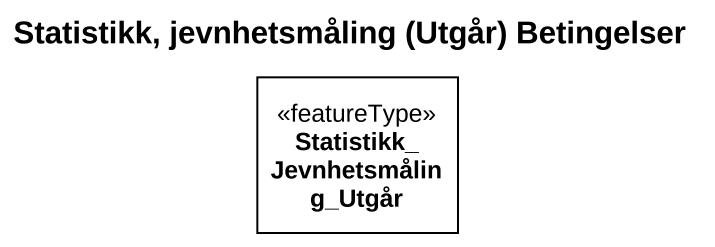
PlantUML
@startuml
title Statistikk, jevnhetsmåling (Utgår) Betingelser
hide circle
hide empty members
class "Statistikk_Jevnhetsmåling_Utgår" as Statistikk_Jevnhetsmåling <<featureType>>
@enduml
